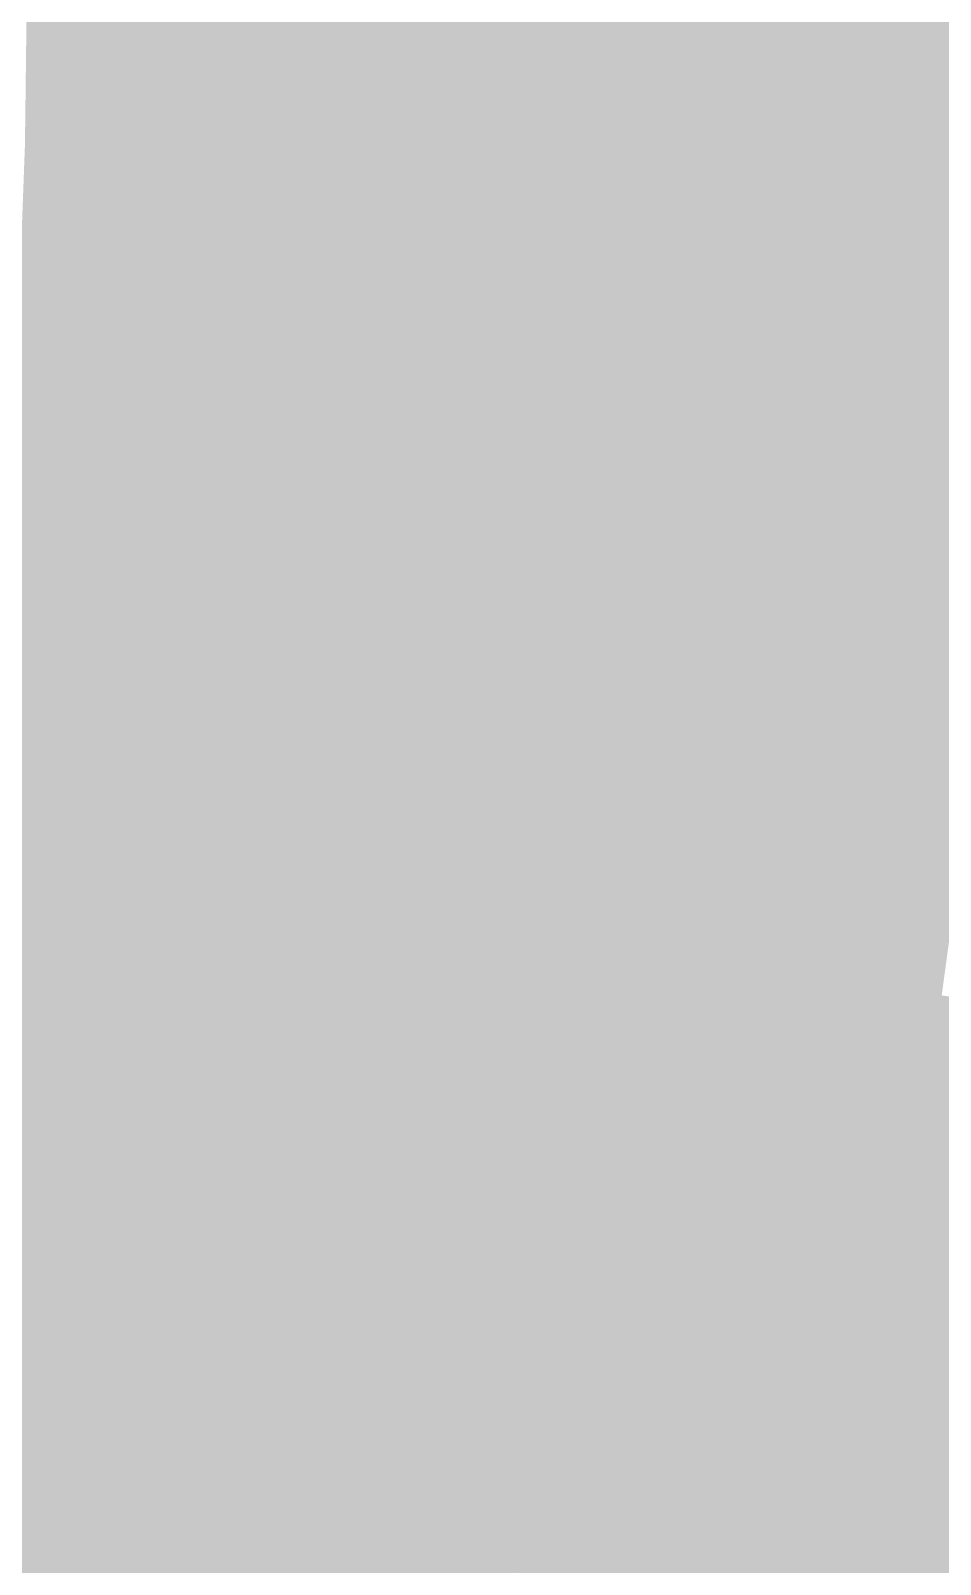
# Model space of a CAD drawing. Header units: inches. Extents: x -266 to 784, y -170 to 213.
# Drawn here: x 76.05 to 88.02, y -20.54 to -0.37 of the extents above; entities that cross this region are included whole.
import ezdxf

# ---------------------------------------------------------------- set-up
doc = ezdxf.new("R2010")
doc.units = ezdxf.units.IN
doc.header["$MEASUREMENT"] = 0

msp = doc.modelspace()

# ---------------------------------------------------------------- linework, layer by layer
at = {"color": 12, "true_color": 0xc40000}
msp.add_solid([(76, 0), (77, 0), (75.97711, -1.865133), (76.976809, -1.889675)], dxfattribs=at)
at = {"color": 12, "true_color": 0xc90000}
msp.add_solid([(77, 0), (78, 0), (76.976809, -1.889675), (77.976508, -1.914216)], dxfattribs=at)
at = {"color": 12, "true_color": 0xcd0000}
msp.add_solid([(78, 0), (79, 0), (77.976508, -1.914216), (78.976207, -1.938757)], dxfattribs=at)
at = {"color": 12, "true_color": 0xd10000}
msp.add_solid([(79, 0), (80, 0), (78.976207, -1.938757), (79.975905, -1.963298)], dxfattribs=at)
at = {"color": 12, "true_color": 0xd50000}
msp.add_solid([(80, 0), (81, 0), (79.975905, -1.963298), (80.975604, -1.98784)], dxfattribs=at)
at = {"color": 12, "true_color": 0xda0000}
msp.add_solid([(81, 0), (82, 0), (80.975604, -1.98784), (81.975303, -2.012381)], dxfattribs=at)
at = {"color": 12, "true_color": 0xde0000}
msp.add_solid([(82, 0), (83, 0), (81.975303, -2.012381), (82.975002, -2.036922)], dxfattribs=at)
at = {"color": 12, "true_color": 0xe20000}
msp.add_solid([(83, 0), (84, 0), (82.975002, -2.036922), (83.974701, -2.061463)], dxfattribs=at)
at = {"color": 1, "true_color": 0xe60000}
msp.add_solid([(84, 0), (85, 0), (83.974701, -2.061463), (84.9744, -2.086004)], dxfattribs=at)
at = {"color": 1, "true_color": 0xeb0000}
msp.add_solid([(85, 0), (86, 0), (84.9744, -2.086004), (85.974098, -2.110546)], dxfattribs=at)
at = {"color": 1, "true_color": 0xef0000}
msp.add_solid([(86, 0), (87, 0), (85.974098, -2.110546), (86.973797, -2.135087)], dxfattribs=at)
at = {"color": 1, "true_color": 0xf30000}
msp.add_solid([(87, 0), (88, 0), (86.973797, -2.135087), (87.973496, -2.159628)], dxfattribs=at)
at = {"color": 1, "true_color": 0xf70000}
msp.add_solid([(88, 0), (89, 0), (87.973496, -2.159628), (88.973195, -2.184169)], dxfattribs=at)
at = {"color": 12, "true_color": 0xc40005}
msp.add_solid([(75.97711, -1.865133), (76.976809, -1.889675), (75.908455, -3.729143), (76.90725, -3.778211)], dxfattribs=at)
at = {"color": 12, "true_color": 0xc90005}
msp.add_solid([(76.976809, -1.889675), (77.976508, -1.914216), (76.90725, -3.778211), (77.906046, -3.827279)], dxfattribs=at)
at = {"color": 12, "true_color": 0xcd0006}
msp.add_solid([(77.976508, -1.914216), (78.976207, -1.938757), (77.906046, -3.827279), (78.904841, -3.876346)], dxfattribs=at)
at = {"color": 12, "true_color": 0xd10006}
msp.add_solid([(78.976207, -1.938757), (79.975905, -1.963298), (78.904841, -3.876346), (79.903636, -3.925414)], dxfattribs=at)
at = {"color": 12, "true_color": 0xd50006}
msp.add_solid([(79.975905, -1.963298), (80.975604, -1.98784), (79.903636, -3.925414), (80.902432, -3.974482)], dxfattribs=at)
at = {"color": 12, "true_color": 0xda0006}
msp.add_solid([(80.975604, -1.98784), (81.975303, -2.012381), (80.902432, -3.974482), (81.901227, -4.023549)], dxfattribs=at)
at = {"color": 12, "true_color": 0xde0006}
msp.add_solid([(81.975303, -2.012381), (82.975002, -2.036922), (81.901227, -4.023549), (82.900023, -4.072617)], dxfattribs=at)
at = {"color": 12, "true_color": 0xe20006}
msp.add_solid([(82.975002, -2.036922), (83.974701, -2.061463), (82.900023, -4.072617), (83.898818, -4.121685)], dxfattribs=at)
at = {"color": 1, "true_color": 0xe60006}
msp.add_solid([(83.974701, -2.061463), (84.9744, -2.086004), (83.898818, -4.121685), (84.897614, -4.170752)], dxfattribs=at)
at = {"color": 1, "true_color": 0xeb0006}
msp.add_solid([(84.9744, -2.086004), (85.974098, -2.110546), (84.897614, -4.170752), (85.896409, -4.21982)], dxfattribs=at)
at = {"color": 1, "true_color": 0xef0007}
msp.add_solid([(85.974098, -2.110546), (86.973797, -2.135087), (85.896409, -4.21982), (86.895205, -4.268888)], dxfattribs=at)
at = {"color": 1, "true_color": 0xf30007}
msp.add_solid([(86.973797, -2.135087), (87.973496, -2.159628), (86.895205, -4.268888), (87.894, -4.317955)], dxfattribs=at)
at = {"color": 1, "true_color": 0xf70007}
msp.add_solid([(87.973496, -2.159628), (88.973195, -2.184169), (87.894, -4.317955), (88.892796, -4.367023)], dxfattribs=at)
at = {"color": 12, "true_color": 0xc4000a}
msp.add_solid([(75.908455, -3.729143), (76.90725, -3.778211), (75.794075, -5.590907), (76.791365, -5.664471)], dxfattribs=at)
at = {"color": 12, "true_color": 0xc9000a}
msp.add_solid([(76.90725, -3.778211), (77.906046, -3.827279), (76.791365, -5.664471), (77.788656, -5.738036)], dxfattribs=at)
at = {"color": 12, "true_color": 0xcd000a}
msp.add_solid([(77.906046, -3.827279), (78.904841, -3.876346), (77.788656, -5.738036), (78.785946, -5.811601)], dxfattribs=at)
at = {"color": 12, "true_color": 0xd1000b}
msp.add_solid([(78.904841, -3.876346), (79.903636, -3.925414), (78.785946, -5.811601), (79.783237, -5.885165)], dxfattribs=at)
at = {"color": 12, "true_color": 0xd5000b}
msp.add_solid([(79.903636, -3.925414), (80.902432, -3.974482), (79.783237, -5.885165), (80.780527, -5.95873)], dxfattribs=at)
at = {"color": 12, "true_color": 0xda000b}
msp.add_solid([(80.902432, -3.974482), (81.901227, -4.023549), (80.780527, -5.95873), (81.777817, -6.032294)], dxfattribs=at)
at = {"color": 12, "true_color": 0xde000b}
msp.add_solid([(81.901227, -4.023549), (82.900023, -4.072617), (81.777817, -6.032294), (82.775108, -6.105859)], dxfattribs=at)
at = {"color": 12, "true_color": 0xe2000b}
msp.add_solid([(82.900023, -4.072617), (83.898818, -4.121685), (82.775108, -6.105859), (83.772398, -6.179423)], dxfattribs=at)
at = {"color": 1, "true_color": 0xe6000c}
msp.add_solid([(83.898818, -4.121685), (84.897614, -4.170752), (83.772398, -6.179423), (84.769689, -6.252988)], dxfattribs=at)
at = {"color": 1, "true_color": 0xeb000c}
msp.add_solid([(84.897614, -4.170752), (85.896409, -4.21982), (84.769689, -6.252988), (85.766979, -6.326552)], dxfattribs=at)
at = {"color": 1, "true_color": 0xef000c}
msp.add_solid([(85.896409, -4.21982), (86.895205, -4.268888), (85.766979, -6.326552), (86.76427, -6.400117)], dxfattribs=at)
at = {"color": 1, "true_color": 0xf3000c}
msp.add_solid([(86.895205, -4.268888), (87.894, -4.317955), (86.76427, -6.400117), (87.76156, -6.473682)], dxfattribs=at)
at = {"color": 1, "true_color": 0xf7000d}
msp.add_solid([(87.894, -4.317955), (88.892796, -4.367023), (87.76156, -6.473682), (88.758851, -6.547246)], dxfattribs=at)
at = {"color": 12, "true_color": 0xc4000f}
msp.add_solid([(75.794075, -5.590907), (76.791365, -5.664471), (75.634039, -7.449303), (76.629224, -7.54732)], dxfattribs=at)
at = {"color": 12, "true_color": 0xc9000f}
msp.add_solid([(76.791365, -5.664471), (77.788656, -5.738036), (76.629224, -7.54732), (77.624409, -7.645337)], dxfattribs=at)
at = {"color": 12, "true_color": 0xcd000f}
msp.add_solid([(77.788656, -5.738036), (78.785946, -5.811601), (77.624409, -7.645337), (78.619593, -7.743354)], dxfattribs=at)
at = {"color": 12, "true_color": 0xd10010}
msp.add_solid([(78.785946, -5.811601), (79.783237, -5.885165), (78.619593, -7.743354), (79.614778, -7.841371)], dxfattribs=at)
at = {"color": 12, "true_color": 0xd50010}
msp.add_solid([(79.783237, -5.885165), (80.780527, -5.95873), (79.614778, -7.841371), (80.609963, -7.939388)], dxfattribs=at)
at = {"color": 12, "true_color": 0xda0010}
msp.add_solid([(80.780527, -5.95873), (81.777817, -6.032294), (80.609963, -7.939388), (81.605148, -8.037406)], dxfattribs=at)
at = {"color": 12, "true_color": 0xde0010}
msp.add_solid([(81.777817, -6.032294), (82.775108, -6.105859), (81.605148, -8.037406), (82.600332, -8.135423)], dxfattribs=at)
at = {"color": 12, "true_color": 0xe20011}
msp.add_solid([(82.775108, -6.105859), (83.772398, -6.179423), (82.600332, -8.135423), (83.595517, -8.23344)], dxfattribs=at)
at = {"color": 1, "true_color": 0xe60011}
msp.add_solid([(83.772398, -6.179423), (84.769689, -6.252988), (83.595517, -8.23344), (84.590702, -8.331457)], dxfattribs=at)
at = {"color": 1, "true_color": 0xeb0011}
msp.add_solid([(84.769689, -6.252988), (85.766979, -6.326552), (84.590702, -8.331457), (85.585886, -8.429474)], dxfattribs=at)
at = {"color": 1, "true_color": 0xef0012}
msp.add_solid([(85.766979, -6.326552), (86.76427, -6.400117), (85.585886, -8.429474), (86.581071, -8.527491)], dxfattribs=at)
at = {"color": 1, "true_color": 0xf30012}
msp.add_solid([(86.76427, -6.400117), (87.76156, -6.473682), (86.581071, -8.527491), (87.576256, -8.625508)], dxfattribs=at)
at = {"color": 1, "true_color": 0xf70012}
msp.add_solid([(87.76156, -6.473682), (88.758851, -6.547246), (87.576256, -8.625508), (88.571441, -8.723526)], dxfattribs=at)
at = {"color": 12, "true_color": 0xc40013}
msp.add_solid([(75.634039, -7.449303), (76.629224, -7.54732), (75.428445, -9.303211), (76.420924, -9.425622)], dxfattribs=at)
at = {"color": 12, "true_color": 0xc90014}
msp.add_solid([(76.629224, -7.54732), (77.624409, -7.645337), (76.420924, -9.425622), (77.413404, -9.548033)], dxfattribs=at)
at = {"color": 12, "true_color": 0xcd0014}
msp.add_solid([(77.624409, -7.645337), (78.619593, -7.743354), (77.413404, -9.548033), (78.405883, -9.670443)], dxfattribs=at)
at = {"color": 12, "true_color": 0xd10014}
msp.add_solid([(78.619593, -7.743354), (79.614778, -7.841371), (78.405883, -9.670443), (79.398363, -9.792854)], dxfattribs=at)
at = {"color": 12, "true_color": 0xd50015}
msp.add_solid([(79.614778, -7.841371), (80.609963, -7.939388), (79.398363, -9.792854), (80.390842, -9.915265)], dxfattribs=at)
at = {"color": 12, "true_color": 0xda0015}
msp.add_solid([(80.609963, -7.939388), (81.605148, -8.037406), (80.390842, -9.915265), (81.383322, -10.037675)], dxfattribs=at)
at = {"color": 12, "true_color": 0xde0016}
msp.add_solid([(81.605148, -8.037406), (82.600332, -8.135423), (81.383322, -10.037675), (82.375801, -10.160086)], dxfattribs=at)
at = {"color": 12, "true_color": 0xe20016}
msp.add_solid([(82.600332, -8.135423), (83.595517, -8.23344), (82.375801, -10.160086), (83.368281, -10.282497)], dxfattribs=at)
at = {"color": 1, "true_color": 0xe60017}
msp.add_solid([(83.595517, -8.23344), (84.590702, -8.331457), (83.368281, -10.282497), (84.36076, -10.404907)], dxfattribs=at)
at = {"color": 1, "true_color": 0xeb0017}
msp.add_solid([(84.590702, -8.331457), (85.585886, -8.429474), (84.36076, -10.404907), (85.35324, -10.527318)], dxfattribs=at)
at = {"color": 1, "true_color": 0xef0017}
msp.add_solid([(85.585886, -8.429474), (86.581071, -8.527491), (85.35324, -10.527318), (86.34572, -10.649729)], dxfattribs=at)
at = {"color": 1, "true_color": 0xf30018}
msp.add_solid([(86.581071, -8.527491), (87.576256, -8.625508), (86.34572, -10.649729), (87.338199, -10.772139)], dxfattribs=at)
at = {"color": 1, "true_color": 0xf70018}
msp.add_solid([(87.576256, -8.625508), (88.571441, -8.723526), (87.338199, -10.772139), (88.330679, -10.89455)], dxfattribs=at)
at = {"color": 12, "true_color": 0xc40018}
msp.add_solid([(75.428445, -9.303211), (76.420924, -9.425622), (75.177415, -11.151516), (76.166591, -11.298247)], dxfattribs=at)
at = {"color": 12, "true_color": 0xc90018}
msp.add_solid([(76.420924, -9.425622), (77.413404, -9.548033), (76.166591, -11.298247), (77.155768, -11.444977)], dxfattribs=at)
at = {"color": 12, "true_color": 0xcd0019}
msp.add_solid([(77.413404, -9.548033), (78.405883, -9.670443), (77.155768, -11.444977), (78.144944, -11.591707)], dxfattribs=at)
at = {"color": 12, "true_color": 0xd10019}
msp.add_solid([(78.405883, -9.670443), (79.398363, -9.792854), (78.144944, -11.591707), (79.134121, -11.738438)], dxfattribs=at)
at = {"color": 242, "true_color": 0xd5001a}
msp.add_solid([(79.398363, -9.792854), (80.390842, -9.915265), (79.134121, -11.738438), (80.123297, -11.885168)], dxfattribs=at)
at = {"color": 242, "true_color": 0xda001a}
msp.add_solid([(80.390842, -9.915265), (81.383322, -10.037675), (80.123297, -11.885168), (81.112474, -12.031899)], dxfattribs=at)
at = {"color": 242, "true_color": 0xde001b}
msp.add_solid([(81.383322, -10.037675), (82.375801, -10.160086), (81.112474, -12.031899), (82.10165, -12.178629)], dxfattribs=at)
at = {"color": 242, "true_color": 0xe2001b}
msp.add_solid([(82.375801, -10.160086), (83.368281, -10.282497), (82.10165, -12.178629), (83.090827, -12.32536)], dxfattribs=at)
at = {"color": 242, "true_color": 0xe6001c}
msp.add_solid([(83.368281, -10.282497), (84.36076, -10.404907), (83.090827, -12.32536), (84.080003, -12.47209)], dxfattribs=at)
at = {"color": 1, "true_color": 0xeb001c}
msp.add_solid([(84.36076, -10.404907), (85.35324, -10.527318), (84.080003, -12.47209), (85.06918, -12.618821)], dxfattribs=at)
at = {"color": 1, "true_color": 0xef001d}
msp.add_solid([(85.35324, -10.527318), (86.34572, -10.649729), (85.06918, -12.618821), (86.058356, -12.765551)], dxfattribs=at)
at = {"color": 1, "true_color": 0xf3001d}
msp.add_solid([(86.34572, -10.649729), (87.338199, -10.772139), (86.058356, -12.765551), (87.047533, -12.912282)], dxfattribs=at)
at = {"color": 1, "true_color": 0xf7001e}
msp.add_solid([(87.338199, -10.772139), (88.330679, -10.89455), (87.047533, -12.912282), (88.036709, -13.059012)], dxfattribs=at)
at = {"color": 242, "true_color": 0xc4001c}
msp.add_solid([(75.177415, -11.151516), (76.166591, -11.298247), (74.881101, -12.993104), (75.866378, -13.164065)], dxfattribs=at)
at = {"color": 242, "true_color": 0xc9001d}
msp.add_solid([(76.166591, -11.298247), (77.155768, -11.444977), (75.866378, -13.164065), (76.851656, -13.335027)], dxfattribs=at)
at = {"color": 242, "true_color": 0xcd001e}
msp.add_solid([(77.155768, -11.444977), (78.144944, -11.591707), (76.851656, -13.335027), (77.836934, -13.505989)], dxfattribs=at)
at = {"color": 242, "true_color": 0xd1001e}
msp.add_solid([(78.144944, -11.591707), (79.134121, -11.738438), (77.836934, -13.505989), (78.822211, -13.676951)], dxfattribs=at)
at = {"color": 242, "true_color": 0xd5001f}
msp.add_solid([(79.134121, -11.738438), (80.123297, -11.885168), (78.822211, -13.676951), (79.807489, -13.847913)], dxfattribs=at)
at = {"color": 242, "true_color": 0xda001f}
msp.add_solid([(80.123297, -11.885168), (81.112474, -12.031899), (79.807489, -13.847913), (80.792767, -14.018875)], dxfattribs=at)
at = {"color": 242, "true_color": 0xde0020}
msp.add_solid([(81.112474, -12.031899), (82.10165, -12.178629), (80.792767, -14.018875), (81.778044, -14.189837)], dxfattribs=at)
at = {"color": 242, "true_color": 0xe20021}
msp.add_solid([(82.10165, -12.178629), (83.090827, -12.32536), (81.778044, -14.189837), (82.763322, -14.360799)], dxfattribs=at)
at = {"color": 242, "true_color": 0xe60021}
msp.add_solid([(83.090827, -12.32536), (84.080003, -12.47209), (82.763322, -14.360799), (83.7486, -14.531761)], dxfattribs=at)
at = {"color": 240, "true_color": 0xeb0022}
msp.add_solid([(84.080003, -12.47209), (85.06918, -12.618821), (83.7486, -14.531761), (84.733877, -14.702722)], dxfattribs=at)
at = {"color": 240, "true_color": 0xef0023}
msp.add_solid([(85.06918, -12.618821), (86.058356, -12.765551), (84.733877, -14.702722), (85.719155, -14.873684)], dxfattribs=at)
at = {"color": 240, "true_color": 0xf30023}
msp.add_solid([(86.058356, -12.765551), (87.047533, -12.912282), (85.719155, -14.873684), (86.704433, -15.044646)], dxfattribs=at)
at = {"color": 240, "true_color": 0xf70024}
msp.add_solid([(87.047533, -12.912282), (88.036709, -13.059012), (86.704433, -15.044646), (87.68971, -15.215608)], dxfattribs=at)
at = {"color": 240, "true_color": 0xfc0024}
msp.add_solid([(88.036709, -13.059012), (89.025886, -13.205743), (87.68971, -15.215608), (88.674988, -15.38657)], dxfattribs=at)
at = {"color": 242, "true_color": 0xc90022}
msp.add_solid([(75.866378, -13.164065), (76.851656, -13.335027), (75.520467, -15.021955), (76.501252, -15.217045)], dxfattribs=at)
at = {"color": 242, "true_color": 0xcd0022}
msp.add_solid([(76.851656, -13.335027), (77.836934, -13.505989), (76.501252, -15.217045), (77.482037, -15.412135)], dxfattribs=at)
at = {"color": 242, "true_color": 0xd10023}
msp.add_solid([(77.836934, -13.505989), (78.822211, -13.676951), (77.482037, -15.412135), (78.462822, -15.607226)], dxfattribs=at)
at = {"color": 242, "true_color": 0xd50024}
msp.add_solid([(78.822211, -13.676951), (79.807489, -13.847913), (78.462822, -15.607226), (79.443608, -15.802316)], dxfattribs=at)
at = {"color": 242, "true_color": 0xda0025}
msp.add_solid([(79.807489, -13.847913), (80.792767, -14.018875), (79.443608, -15.802316), (80.424393, -15.997406)], dxfattribs=at)
at = {"color": 242, "true_color": 0xde0025}
msp.add_solid([(80.792767, -14.018875), (81.778044, -14.189837), (80.424393, -15.997406), (81.405178, -16.192497)], dxfattribs=at)
at = {"color": 242, "true_color": 0xe20026}
msp.add_solid([(81.778044, -14.189837), (82.763322, -14.360799), (81.405178, -16.192497), (82.385964, -16.387587)], dxfattribs=at)
at = {"color": 242, "true_color": 0xe60027}
msp.add_solid([(82.763322, -14.360799), (83.7486, -14.531761), (82.385964, -16.387587), (83.366749, -16.582677)], dxfattribs=at)
at = {"color": 240, "true_color": 0xeb0027}
msp.add_solid([(83.7486, -14.531761), (84.733877, -14.702722), (83.366749, -16.582677), (84.347534, -16.777768)], dxfattribs=at)
at = {"color": 240, "true_color": 0xef0028}
msp.add_solid([(84.733877, -14.702722), (85.719155, -14.873684), (84.347534, -16.777768), (85.328319, -16.972858)], dxfattribs=at)
at = {"color": 240, "true_color": 0xf30029}
msp.add_solid([(85.719155, -14.873684), (86.704433, -15.044646), (85.328319, -16.972858), (86.309105, -17.167948)], dxfattribs=at)
at = {"color": 242, "true_color": 0xc90026}
msp.add_solid([(75.520467, -15.021955), (76.501252, -15.217045), (75.129064, -16.870796), (76.104766, -17.089897)], dxfattribs=at)
at = {"color": 240, "true_color": 0xf7002a}
msp.add_solid([(86.704433, -15.044646), (87.68971, -15.215608), (86.309105, -17.167948), (87.28989, -17.363039)], dxfattribs=at)
at = {"color": 242, "true_color": 0xcd0027}
msp.add_solid([(76.501252, -15.217045), (77.482037, -15.412135), (76.104766, -17.089897), (77.080468, -17.308998)], dxfattribs=at)
at = {"color": 240, "true_color": 0xfc002a}
msp.add_solid([(87.68971, -15.215608), (88.674988, -15.38657), (87.28989, -17.363039), (88.270675, -17.558129)], dxfattribs=at)
at = {"color": 242, "true_color": 0xd10028}
msp.add_solid([(77.482037, -15.412135), (78.462822, -15.607226), (77.080468, -17.308998), (78.05617, -17.528099)], dxfattribs=at)
at = {"color": 242, "true_color": 0xd50029}
msp.add_solid([(78.462822, -15.607226), (79.443608, -15.802316), (78.05617, -17.528099), (79.031873, -17.7472)], dxfattribs=at)
at = {"color": 242, "true_color": 0xda002a}
msp.add_solid([(79.443608, -15.802316), (80.424393, -15.997406), (79.031873, -17.7472), (80.007575, -17.966302)], dxfattribs=at)
at = {"color": 242, "true_color": 0xde002a}
msp.add_solid([(80.424393, -15.997406), (81.405178, -16.192497), (80.007575, -17.966302), (80.983277, -18.185403)], dxfattribs=at)
at = {"color": 242, "true_color": 0xe2002b}
msp.add_solid([(81.405178, -16.192497), (82.385964, -16.387587), (80.983277, -18.185403), (81.958979, -18.404504)], dxfattribs=at)
at = {"color": 242, "true_color": 0xe6002c}
msp.add_solid([(82.385964, -16.387587), (83.366749, -16.582677), (81.958979, -18.404504), (82.934681, -18.623605)], dxfattribs=at)
at = {"color": 240, "true_color": 0xeb002d}
msp.add_solid([(83.366749, -16.582677), (84.347534, -16.777768), (82.934681, -18.623605), (83.910383, -18.842707)], dxfattribs=at)
at = {"color": 242, "true_color": 0xc9002b}
msp.add_solid([(75.129064, -16.870796), (76.104766, -17.089897), (74.692406, -18.709474), (75.662438, -18.952454)], dxfattribs=at)
at = {"color": 240, "true_color": 0xef002e}
msp.add_solid([(84.347534, -16.777768), (85.328319, -16.972858), (83.910383, -18.842707), (84.886085, -19.061808)], dxfattribs=at)
at = {"color": 242, "true_color": 0xcd002c}
msp.add_solid([(76.104766, -17.089897), (77.080468, -17.308998), (75.662438, -18.952454), (76.632469, -19.195434)], dxfattribs=at)
at = {"color": 240, "true_color": 0xf3002f}
msp.add_solid([(85.328319, -16.972858), (86.309105, -17.167948), (84.886085, -19.061808), (85.861787, -19.280909)], dxfattribs=at)
at = {"color": 242, "true_color": 0xd1002d}
msp.add_solid([(77.080468, -17.308998), (78.05617, -17.528099), (76.632469, -19.195434), (77.6025, -19.438414)], dxfattribs=at)
at = {"color": 240, "true_color": 0xf7002f}
msp.add_solid([(86.309105, -17.167948), (87.28989, -17.363039), (85.861787, -19.280909), (86.83749, -19.50001)], dxfattribs=at)
at = {"color": 242, "true_color": 0xd5002e}
msp.add_solid([(78.05617, -17.528099), (79.031873, -17.7472), (77.6025, -19.438414), (78.572532, -19.681395)], dxfattribs=at)
at = {"color": 240, "true_color": 0xfc0030}
msp.add_solid([(87.28989, -17.363039), (88.270675, -17.558129), (86.83749, -19.50001), (87.813192, -19.719112)], dxfattribs=at)
at = {"color": 242, "true_color": 0xda002f}
msp.add_solid([(79.031873, -17.7472), (80.007575, -17.966302), (78.572532, -19.681395), (79.542563, -19.924375)], dxfattribs=at)
at = {"color": 240, "true_color": 0xff0030}
msp.add_solid([(88.270675, -17.558129), (89.251461, -17.753219), (87.813192, -19.719112), (88.788894, -19.938213)], dxfattribs=at)
at = {"color": 242, "true_color": 0xde0030}
msp.add_solid([(80.007575, -17.966302), (80.983277, -18.185403), (79.542563, -19.924375), (80.512594, -20.167355)], dxfattribs=at)
at = {"color": 242, "true_color": 0xe20031}
msp.add_solid([(80.983277, -18.185403), (81.958979, -18.404504), (80.512594, -20.167355), (81.482625, -20.410335)], dxfattribs=at)
at = {"color": 242, "true_color": 0xe60031}
msp.add_solid([(81.958979, -18.404504), (82.934681, -18.623605), (81.482625, -20.410335), (82.452657, -20.653315)], dxfattribs=at)
at = {"color": 240, "true_color": 0xeb0032}
msp.add_solid([(82.934681, -18.623605), (83.910383, -18.842707), (82.452657, -20.653315), (83.422688, -20.896295)], dxfattribs=at)
at = {"color": 242, "true_color": 0xcd0031}
msp.add_solid([(75.662438, -18.952454), (76.632469, -19.195434), (75.174533, -20.803595), (76.138309, -21.070308)], dxfattribs=at)
at = {"color": 240, "true_color": 0xef0033}
msp.add_solid([(83.910383, -18.842707), (84.886085, -19.061808), (83.422688, -20.896295), (84.392719, -21.139276)], dxfattribs=at)
at = {"color": 240, "true_color": 0xf30034}
msp.add_solid([(84.886085, -19.061808), (85.861787, -19.280909), (84.392719, -21.139276), (85.36275, -21.382256)], dxfattribs=at)
at = {"color": 242, "true_color": 0xd10032}
msp.add_solid([(76.632469, -19.195434), (77.6025, -19.438414), (76.138309, -21.070308), (77.102085, -21.337021)], dxfattribs=at)
at = {"color": 240, "true_color": 0xf70035}
msp.add_solid([(85.861787, -19.280909), (86.83749, -19.50001), (85.36275, -21.382256), (86.332782, -21.625236)], dxfattribs=at)
at = {"color": 242, "true_color": 0xd50033}
msp.add_solid([(77.6025, -19.438414), (78.572532, -19.681395), (77.102085, -21.337021), (78.065861, -21.603733)], dxfattribs=at)
at = {"color": 240, "true_color": 0xfc0036}
msp.add_solid([(86.83749, -19.50001), (87.813192, -19.719112), (86.332782, -21.625236), (87.302813, -21.868216)], dxfattribs=at)
at = {"color": 242, "true_color": 0xda0034}
msp.add_solid([(78.572532, -19.681395), (79.542563, -19.924375), (78.065861, -21.603733), (79.029637, -21.870446)], dxfattribs=at)
at = {"color": 240, "true_color": 0xff0036}
msp.add_solid([(87.813192, -19.719112), (88.788894, -19.938213), (87.302813, -21.868216), (88.272844, -22.111196)], dxfattribs=at)
at = {"color": 242, "true_color": 0xde0035}
msp.add_solid([(79.542563, -19.924375), (80.512594, -20.167355), (79.029637, -21.870446), (79.993413, -22.137159)], dxfattribs=at)
at = {"color": 242, "true_color": 0xe20036}
msp.add_solid([(80.512594, -20.167355), (81.482625, -20.410335), (79.993413, -22.137159), (80.95719, -22.403872)], dxfattribs=at)
at = {"color": 240, "true_color": 0xe60037}
msp.add_solid([(81.482625, -20.410335), (82.452657, -20.653315), (80.95719, -22.403872), (81.920966, -22.670584)], dxfattribs=at)

doc.saveas('drawing.dxf')
